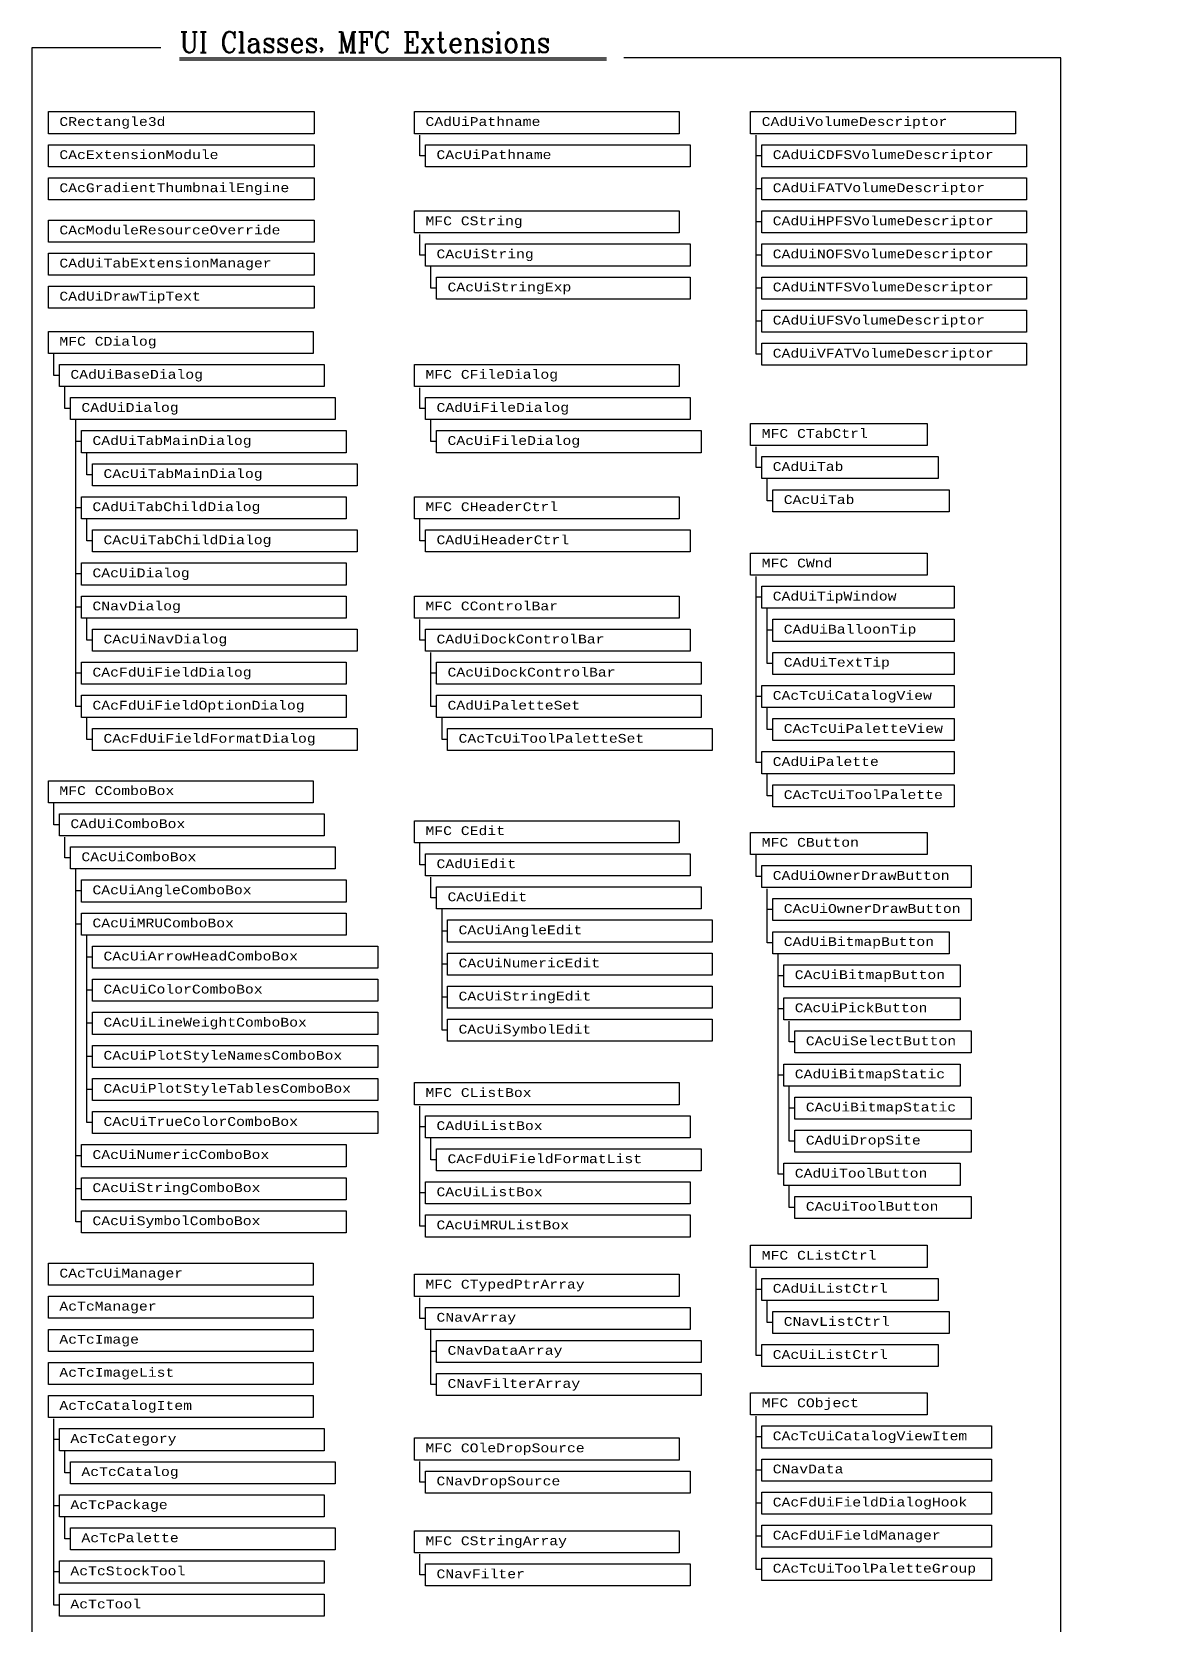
# Model space of a CAD drawing. Extents: x -49 to 153, y -248 to 71.
# Drawn here: x 101.6 to 152.7, y -3.7 to 68.5 of the extents above; entities that cross this region are included whole.
import ezdxf

# ---------------------------------------------------------------- set-up
doc = ezdxf.new("R2010")
doc.units = 0
doc.header["$MEASUREMENT"] = 0
doc.layers.get('0').update_dxf_attribs({"linetype": 'CONTINUOUS'})
doc.styles.add('ROMANC', font='romanc.shx', dxfattribs={"width": 0.9})
doc.styles.get("Standard").update_dxf_attribs({"font": 'TIMES.TTF'})

msp = doc.modelspace()

# ---------------------------------------------------------------- linework, layer by layer
for p, q in [((108.262, 67.326), (127.613, 67.326)), ((108.262, 67.232), (127.613, 67.232)), ((119.158, 62.885), (119.158, 63.822)), ((134.401, 62.885), (134.401, 63.822)), ((119.408, 62.885), (119.158, 62.885)), ((134.651, 62.885), (134.401, 62.885)), ((134.401, 61.385), (134.401, 62.885)), ((134.651, 61.385), (134.401, 61.385)), ((134.401, 59.885), (134.401, 61.385)), ((119.158, 58.385), (119.158, 59.322)), ((134.651, 59.885), (134.401, 59.885)), ((134.401, 58.385), (134.401, 59.885)), ((119.408, 58.385), (119.158, 58.385)), ((119.658, 56.885), (119.658, 57.885)), ((134.651, 58.385), (134.401, 58.385)), ((134.401, 56.885), (134.401, 58.385)), ((119.908, 56.885), (119.658, 56.885)), ((134.651, 56.885), (134.401, 56.885)), ((134.401, 55.385), (134.401, 56.885)), ((134.651, 55.385), (134.401, 55.385)), ((134.401, 53.885), (134.401, 55.385)), ((102.56, 52.925), (102.56, 53.925)), ((134.651, 53.885), (134.401, 53.885)), ((102.81, 52.925), (102.56, 52.925)), ((103.06, 51.425), (103.06, 52.425)), ((119.158, 51.425), (119.158, 52.363)), ((103.31, 51.425), (103.06, 51.425)), ((119.408, 51.425), (119.158, 51.425)), ((103.56, 37.925), (103.56, 50.925)), ((103.56, 49.925), (103.56, 50.863)), ((119.658, 49.925), (119.658, 50.925)), ((103.81, 49.925), (103.56, 49.925)), ((119.908, 49.925), (119.658, 49.925)), ((104.06, 48.425), (104.06, 49.425)), ((134.401, 48.747), (134.401, 49.684)), ((104.31, 48.425), (104.06, 48.425)), ((134.651, 48.747), (134.401, 48.747)), ((134.901, 47.247), (134.901, 48.247)), ((103.81, 46.925), (103.56, 46.925)), ((135.151, 47.247), (134.901, 47.247)), ((104.06, 45.425), (104.06, 46.425)), ((119.158, 45.425), (119.158, 46.425)), ((104.31, 45.425), (104.06, 45.425)), ((119.408, 45.425), (119.158, 45.425)), ((103.81, 43.925), (103.56, 43.925)), ((134.401, 35.372), (134.401, 43.809)), ((134.651, 42.872), (134.401, 42.872)), ((103.81, 42.425), (103.56, 42.425)), ((104.06, 40.925), (104.06, 41.925)), ((134.901, 39.872), (134.901, 42.372)), ((119.158, 40.925), (119.158, 41.863)), ((135.151, 41.372), (134.901, 41.372)), ((104.31, 40.925), (104.06, 40.925)), ((119.408, 40.925), (119.158, 40.925)), ((119.658, 37.925), (119.658, 40.363)), ((135.151, 39.872), (134.901, 39.872)), ((103.81, 39.425), (103.56, 39.425)), ((119.908, 39.425), (119.658, 39.425)), ((134.651, 38.372), (134.401, 38.372)), ((103.81, 37.925), (103.56, 37.925)), ((119.908, 37.925), (119.658, 37.925)), ((134.901, 36.872), (134.901, 37.872)), ((104.06, 36.425), (104.06, 37.425)), ((120.158, 36.425), (120.158, 37.425)), ((135.151, 36.872), (134.901, 36.872)), ((104.31, 36.425), (104.06, 36.425)), ((120.408, 36.425), (120.158, 36.425)), ((134.651, 35.372), (134.401, 35.372)), ((134.901, 33.872), (134.901, 34.872)), ((102.56, 32.555), (102.56, 33.555)), ((135.151, 33.872), (134.901, 33.872)), ((102.81, 32.555), (102.56, 32.555)), ((103.06, 31.055), (103.06, 31.992)), ((103.31, 31.055), (103.06, 31.055)), ((119.158, 30.74), (119.158, 31.74)), ((134.401, 30.21), (134.401, 31.21)), ((103.56, 14.555), (103.56, 30.555)), ((119.408, 30.74), (119.158, 30.74)), ((119.658, 29.24), (119.658, 30.178)), ((134.651, 30.21), (134.401, 30.21)), ((134.901, 27.21), (134.901, 29.648)), ((103.81, 29.555), (103.56, 29.555)), ((119.908, 29.24), (119.658, 29.24)), ((120.158, 23.24), (120.158, 28.74)), ((135.151, 28.71), (134.901, 28.71)), ((103.81, 28.055), (103.56, 28.055)), ((104.06, 19.055), (104.06, 27.555)), ((120.408, 27.74), (120.158, 27.74)), ((135.151, 27.21), (134.901, 27.21)), ((135.401, 16.71), (135.401, 26.71)), ((104.31, 26.555), (104.06, 26.555)), ((120.408, 26.24), (120.158, 26.24)), ((135.651, 25.71), (135.401, 25.71)), ((104.31, 25.055), (104.06, 25.055)), ((120.408, 24.74), (120.158, 24.74)), ((135.651, 24.21), (135.401, 24.21)), ((104.31, 23.555), (104.06, 23.555)), ((120.408, 23.24), (120.158, 23.24)), ((135.901, 22.71), (135.901, 23.648)), ((136.151, 22.71), (135.901, 22.71)), ((104.31, 22.055), (104.06, 22.055)), ((135.651, 21.21), (135.401, 21.21)), ((104.31, 20.555), (104.06, 20.555)), ((135.901, 18.21), (135.901, 20.71)), ((119.158, 14.366), (119.158, 19.804)), ((136.151, 19.71), (135.901, 19.71)), ((104.31, 19.055), (104.06, 19.055)), ((119.408, 18.866), (119.158, 18.866)), ((119.658, 17.366), (119.658, 18.366)), ((136.151, 18.21), (135.901, 18.21)), ((103.81, 17.555), (103.56, 17.555)), ((119.908, 17.366), (119.658, 17.366)), ((135.651, 16.71), (135.401, 16.71)), ((103.81, 16.055), (103.56, 16.055)), ((135.901, 15.21), (135.901, 16.21)), ((119.408, 15.866), (119.158, 15.866)), ((136.151, 15.21), (135.901, 15.21)), ((103.81, 14.555), (103.56, 14.555)), ((119.408, 14.366), (119.158, 14.366)), ((134.401, 11.491), (134.401, 12.429)), ((119.158, 10.178), (119.158, 11.116)), ((134.651, 11.491), (134.401, 11.491)), ((134.401, 8.491), (134.401, 11.491)), ((134.901, 9.991), (134.901, 10.991)), ((119.408, 10.178), (119.158, 10.178)), ((119.658, 7.178), (119.658, 9.678)), ((135.151, 9.991), (134.901, 9.991)), ((119.908, 8.678), (119.658, 8.678)), ((134.651, 8.491), (134.401, 8.491)), ((119.908, 7.178), (119.658, 7.178)), ((102.56, 4.682), (102.56, 5.619)), ((134.401, -1.198), (134.401, 5.74)), ((102.56, -2.818), (102.56, 4.682)), ((102.81, 4.682), (102.56, 4.682)), ((134.651, 4.802), (134.401, 4.802)), ((103.06, 3.182), (103.06, 4.182)), ((119.158, 2.758), (119.158, 3.695)), ((103.31, 3.182), (103.06, 3.182)), ((134.651, 3.302), (134.401, 3.302)), ((119.408, 2.758), (119.158, 2.758)), ((102.81, 1.682), (102.56, 1.682)), ((134.651, 1.802), (134.401, 1.802)), ((103.06, 0.182), (103.06, 1.182)), ((103.31, 0.182), (103.06, 0.182)), ((134.651, 0.302), (134.401, 0.302)), ((119.158, -1.453), (119.158, -0.515)), ((102.81, -1.318), (102.56, -1.318)), ((134.651, -1.198), (134.401, -1.198)), ((119.408, -1.453), (119.158, -1.453)), ((102.81, -2.818), (102.56, -2.818))]:
    msp.add_line(p, q)
at = {"color": 3}
msp.add_lwpolyline([(107.408, 67.781), (101.562, 67.781), (101.562, -4.5), (148.21, -4.5), (148.21, 67.331), (128.396, 67.331)], dxfattribs=at)
for points in [[(102.31, 64.885), (114.365, 64.885), (114.365, 63.885), (102.31, 63.885)], [(118.908, 64.885), (130.908, 64.885), (130.908, 63.885), (118.908, 63.885)], [(134.151, 64.885), (146.151, 64.885), (146.151, 63.885), (134.151, 63.885)], [(102.31, 63.385), (114.365, 63.385), (114.365, 62.385), (102.31, 62.385)], [(119.408, 63.385), (131.408, 63.385), (131.408, 62.385), (119.408, 62.385)], [(134.651, 63.385), (146.651, 63.385), (146.651, 62.385), (134.651, 62.385)], [(102.31, 61.885), (114.365, 61.885), (114.365, 60.885), (102.31, 60.885)], [(134.651, 61.885), (146.651, 61.885), (146.651, 60.885), (134.651, 60.885)], [(102.31, 59.97), (114.365, 59.97), (114.365, 58.97), (102.31, 58.97)], [(118.908, 60.385), (130.908, 60.385), (130.908, 59.385), (118.908, 59.385)], [(134.651, 60.385), (146.651, 60.385), (146.651, 59.385), (134.651, 59.385)], [(119.408, 58.885), (131.408, 58.885), (131.408, 57.885), (119.408, 57.885)], [(134.651, 58.885), (146.651, 58.885), (146.651, 57.885), (134.651, 57.885)], [(102.31, 58.47), (114.365, 58.47), (114.365, 57.47), (102.31, 57.47)], [(119.908, 57.385), (131.408, 57.385), (131.408, 56.385), (119.908, 56.385)], [(134.651, 57.385), (146.651, 57.385), (146.651, 56.385), (134.651, 56.385)], [(102.31, 56.97), (114.365, 56.97), (114.365, 55.97), (102.31, 55.97)], [(134.651, 55.885), (146.651, 55.885), (146.651, 54.885), (134.651, 54.885)], [(102.31, 54.925), (114.31, 54.925), (114.31, 53.925), (102.31, 53.925)], [(134.651, 54.385), (146.651, 54.385), (146.651, 53.385), (134.651, 53.385)], [(102.81, 53.425), (114.81, 53.425), (114.81, 52.425), (102.81, 52.425)], [(118.908, 53.425), (130.908, 53.425), (130.908, 52.425), (118.908, 52.425)], [(103.31, 51.925), (115.31, 51.925), (115.31, 50.925), (103.31, 50.925)], [(119.408, 51.925), (131.408, 51.925), (131.408, 50.925), (119.408, 50.925)], [(134.151, 50.747), (142.151, 50.747), (142.151, 49.747), (134.151, 49.747)], [(103.81, 50.425), (115.81, 50.425), (115.81, 49.425), (103.81, 49.425)], [(119.908, 50.425), (131.908, 50.425), (131.908, 49.425), (119.908, 49.425)], [(134.651, 49.247), (142.651, 49.247), (142.651, 48.247), (134.651, 48.247)], [(104.31, 48.925), (116.31, 48.925), (116.31, 47.925), (104.31, 47.925)], [(135.151, 47.747), (143.151, 47.747), (143.151, 46.747), (135.151, 46.747)], [(103.81, 47.425), (115.81, 47.425), (115.81, 46.425), (103.81, 46.425)], [(118.908, 47.425), (130.908, 47.425), (130.908, 46.425), (118.908, 46.425)], [(104.31, 45.925), (116.31, 45.925), (116.31, 44.925), (104.31, 44.925)], [(119.408, 45.925), (131.408, 45.925), (131.408, 44.925), (119.408, 44.925)], [(134.151, 44.872), (142.151, 44.872), (142.151, 43.872), (134.151, 43.872)], [(103.81, 44.425), (115.81, 44.425), (115.81, 43.425), (103.81, 43.425)], [(134.651, 43.372), (143.378, 43.372), (143.378, 42.372), (134.651, 42.372)], [(103.81, 42.925), (115.81, 42.925), (115.81, 41.925), (103.81, 41.925)], [(118.908, 42.925), (130.908, 42.925), (130.908, 41.925), (118.908, 41.925)], [(135.151, 41.872), (143.378, 41.872), (143.378, 40.872), (135.151, 40.872)], [(104.31, 41.425), (116.31, 41.425), (116.31, 40.425), (104.31, 40.425)], [(119.408, 41.425), (131.408, 41.425), (131.408, 40.425), (119.408, 40.425)], [(103.81, 39.925), (115.81, 39.925), (115.81, 38.925), (103.81, 38.925)], [(119.908, 39.925), (131.908, 39.925), (131.908, 38.925), (119.908, 38.925)], [(135.151, 40.372), (143.378, 40.372), (143.378, 39.372), (135.151, 39.372)], [(103.81, 38.425), (115.81, 38.425), (115.81, 37.425), (103.81, 37.425)], [(119.908, 38.425), (131.908, 38.425), (131.908, 37.425), (119.908, 37.425)], [(134.651, 38.872), (143.378, 38.872), (143.378, 37.872), (134.651, 37.872)], [(104.31, 36.925), (116.31, 36.925), (116.31, 35.925), (104.31, 35.925)], [(120.408, 36.925), (132.408, 36.925), (132.408, 35.925), (120.408, 35.925)], [(135.151, 37.372), (143.378, 37.372), (143.378, 36.372), (135.151, 36.372)], [(134.651, 35.872), (143.378, 35.872), (143.378, 34.872), (134.651, 34.872)], [(102.31, 34.555), (114.31, 34.555), (114.31, 33.555), (102.31, 33.555)], [(135.151, 34.372), (143.378, 34.372), (143.378, 33.372), (135.151, 33.372)], [(102.81, 33.055), (114.81, 33.055), (114.81, 32.055), (102.81, 32.055)], [(118.908, 32.74), (130.908, 32.74), (130.908, 31.74), (118.908, 31.74)], [(134.151, 32.21), (142.151, 32.21), (142.151, 31.21), (134.151, 31.21)], [(103.31, 31.555), (115.31, 31.555), (115.31, 30.555), (103.31, 30.555)], [(119.408, 31.24), (131.408, 31.24), (131.408, 30.24), (119.408, 30.24)], [(134.651, 30.71), (144.151, 30.71), (144.151, 29.71), (134.651, 29.71)], [(103.81, 30.055), (115.81, 30.055), (115.81, 29.055), (103.81, 29.055)], [(119.908, 29.74), (131.908, 29.74), (131.908, 28.74), (119.908, 28.74)], [(135.151, 29.21), (144.151, 29.21), (144.151, 28.21), (135.151, 28.21)], [(103.81, 28.555), (115.81, 28.555), (115.81, 27.555), (103.81, 27.555)], [(120.408, 28.24), (132.408, 28.24), (132.408, 27.24), (120.408, 27.24)], [(135.151, 27.71), (143.151, 27.71), (143.151, 26.71), (135.151, 26.71)], [(104.31, 27.055), (117.251, 27.055), (117.251, 26.055), (104.31, 26.055)], [(120.408, 26.74), (132.408, 26.74), (132.408, 25.74), (120.408, 25.74)], [(135.651, 26.21), (143.651, 26.21), (143.651, 25.21), (135.651, 25.21)], [(104.31, 25.555), (117.251, 25.555), (117.251, 24.555), (104.31, 24.555)], [(120.408, 25.24), (132.408, 25.24), (132.408, 24.24), (120.408, 24.24)], [(135.651, 24.71), (143.651, 24.71), (143.651, 23.71), (135.651, 23.71)], [(104.31, 24.055), (117.251, 24.055), (117.251, 23.055), (104.31, 23.055)], [(120.408, 23.74), (132.408, 23.74), (132.408, 22.74), (120.408, 22.74)], [(136.151, 23.21), (144.151, 23.21), (144.151, 22.21), (136.151, 22.21)], [(104.31, 22.555), (117.251, 22.555), (117.251, 21.555), (104.31, 21.555)], [(135.651, 21.71), (143.651, 21.71), (143.651, 20.71), (135.651, 20.71)], [(104.31, 21.055), (117.251, 21.055), (117.251, 20.055), (104.31, 20.055)], [(118.908, 20.866), (130.908, 20.866), (130.908, 19.866), (118.908, 19.866)], [(104.31, 19.555), (117.251, 19.555), (117.251, 18.555), (104.31, 18.555)], [(136.151, 20.21), (144.151, 20.21), (144.151, 19.21), (136.151, 19.21)], [(119.408, 19.366), (131.408, 19.366), (131.408, 18.366), (119.408, 18.366)], [(103.81, 18.055), (115.81, 18.055), (115.81, 17.055), (103.81, 17.055)], [(136.151, 18.71), (144.151, 18.71), (144.151, 17.71), (136.151, 17.71)], [(119.908, 17.866), (131.908, 17.866), (131.908, 16.866), (119.908, 16.866)], [(135.651, 17.21), (143.651, 17.21), (143.651, 16.21), (135.651, 16.21)], [(103.81, 16.555), (115.81, 16.555), (115.81, 15.555), (103.81, 15.555)], [(119.408, 16.366), (131.408, 16.366), (131.408, 15.366), (119.408, 15.366)], [(136.151, 15.71), (144.151, 15.71), (144.151, 14.71), (136.151, 14.71)], [(103.81, 15.055), (115.81, 15.055), (115.81, 14.055), (103.81, 14.055)], [(119.408, 14.866), (131.408, 14.866), (131.408, 13.866), (119.408, 13.866)], [(134.151, 13.491), (142.151, 13.491), (142.151, 12.491), (134.151, 12.491)], [(102.31, 12.682), (114.31, 12.682), (114.31, 11.682), (102.31, 11.682)], [(118.908, 12.178), (130.908, 12.178), (130.908, 11.178), (118.908, 11.178)], [(134.651, 11.991), (142.651, 11.991), (142.651, 10.991), (134.651, 10.991)], [(102.31, 11.182), (114.31, 11.182), (114.31, 10.182), (102.31, 10.182)], [(119.408, 10.678), (131.408, 10.678), (131.408, 9.678), (119.408, 9.678)], [(135.151, 10.491), (143.151, 10.491), (143.151, 9.491), (135.151, 9.491)], [(102.31, 9.682), (114.31, 9.682), (114.31, 8.682), (102.31, 8.682)], [(119.908, 9.178), (131.908, 9.178), (131.908, 8.178), (119.908, 8.178)], [(134.651, 8.991), (142.651, 8.991), (142.651, 7.991), (134.651, 7.991)], [(102.31, 8.182), (114.31, 8.182), (114.31, 7.182), (102.31, 7.182)], [(119.908, 7.678), (131.908, 7.678), (131.908, 6.678), (119.908, 6.678)], [(102.31, 6.682), (114.31, 6.682), (114.31, 5.682), (102.31, 5.682)], [(134.151, 6.802), (142.151, 6.802), (142.151, 5.802), (134.151, 5.802)], [(102.81, 5.182), (114.81, 5.182), (114.81, 4.182), (102.81, 4.182)], [(134.651, 5.302), (145.064, 5.302), (145.064, 4.302), (134.651, 4.302)], [(118.908, 4.758), (130.908, 4.758), (130.908, 3.758), (118.908, 3.758)], [(103.31, 3.682), (115.31, 3.682), (115.31, 2.682), (103.31, 2.682)], [(134.651, 3.802), (145.064, 3.802), (145.064, 2.802), (134.651, 2.802)], [(119.408, 3.258), (131.408, 3.258), (131.408, 2.258), (119.408, 2.258)], [(102.81, 2.182), (114.81, 2.182), (114.81, 1.182), (102.81, 1.182)], [(134.651, 2.302), (145.064, 2.302), (145.064, 1.302), (134.651, 1.302)], [(134.651, 0.802), (145.064, 0.802), (145.064, -0.198), (134.651, -0.198)], [(103.31, 0.682), (115.31, 0.682), (115.31, -0.318), (103.31, -0.318)], [(118.908, 0.547), (130.908, 0.547), (130.908, -0.453), (118.908, -0.453)], [(134.651, -0.698), (145.064, -0.698), (145.064, -1.698), (134.651, -1.698)], [(102.81, -0.818), (114.81, -0.818), (114.81, -1.818), (102.81, -1.818)], [(119.408, -0.953), (131.408, -0.953), (131.408, -1.953), (119.408, -1.953)], [(102.81, -2.318), (114.81, -2.318), (114.81, -3.318), (102.81, -3.318)]]:
    msp.add_lwpolyline(points, close=True)

# ---------------------------------------------------------------- texts
at = {"style": 'ROMANC', "width": 0.9}
msp.add_text('UI Classes, MFC Extensions', height=0.94115, dxfattribs=at).set_placement((108.262, 67.561))
at = {"char_height": 0.4, "attachment_point": 1}
for s, insert in [('{\\fCourier New|b0|i0|c0|p49;CRectangle3d}', (102.81, 64.635)), ('{\\fCourier New|b0|i0|c0|p49;CAdUiPathname}', (119.408, 64.635)), ('{\\fCourier New|b0|i0|c0|p49;CAdUiVolumeDescriptor}', (134.651, 64.635)), ('{\\fCourier New|b0|i0|c0|p49;CAcExtensionModule}', (102.81, 63.135)), ('{\\fCourier New|b0|i0|c0|p49;CAcUiPathname}', (119.908, 63.135)), ('{\\fCourier New|b0|i0|c0|p49;CAdUiCDFSVolumeDescriptor}', (135.151, 63.135)), ('{\\fCourier New|b0|i0|c0|p49;CAcGradientThumbnailEngine}', (102.81, 61.635)), ('{\\fCourier New|b0|i0|c0|p49;CAdUiFATVolumeDescriptor}', (135.151, 61.635)), ('{\\fCourier New|b0|i0|c0|p49;MFC CString}', (119.408, 60.135)), ('{\\fCourier New|b0|i0|c0|p49;CAdUiHPFSVolumeDescriptor}', (135.151, 60.135)), ('{\\fCourier New|b0|i0|c0|p49;CAcModuleResourceOverride}', (102.81, 59.72)), ('{\\fCourier New|b0|i0|c0|p49;CAcUiString}', (119.908, 58.635)), ('{\\fCourier New|b0|i0|c0|p49;CAdUiNOFSVolumeDescriptor}', (135.151, 58.635)), ('\\fCourier New|b0|i0|c0|p49;CAdUiTabExtensionManager', (102.81, 58.22)), ('{\\fCourier New|b0|i0|c0|p49;CAcUiStringExp}', (120.408, 57.135)), ('{\\fCourier New|b0|i0|c0|p49;CAdUiNTFSVolumeDescriptor}', (135.151, 57.135)), ('\\fCourier New|b0|i0|c0|p49;CAdUiDrawTipText', (102.81, 56.72)), ('{\\fCourier New|b0|i0|c0|p49;CAdUiUFSVolumeDescriptor}', (135.151, 55.635)), ('\\fCourier New|b0|i0|c0|p49;MFC CDialog', (102.81, 54.675)), ('{\\fCourier New|b0|i0|c0|p49;CAdUiVFATVolumeDescriptor}', (135.151, 54.135)), ('\\fCourier New|b0|i0|c0|p49;CAdUiBaseDialog', (103.31, 53.175)), ('\\fCourier New|b0|i0|c0|p49;MFC CFileDialog', (119.408, 53.175)), ('\\fCourier New|b0|i0|c0|p49;CAdUiDialog', (103.81, 51.675)), ('\\fCourier New|b0|i0|c0|p49;CAdUiFileDialog', (119.908, 51.675)), ('\\fCourier New|b0|i0|c0|p49;MFC CTabCtrl', (134.651, 50.497)), ('\\fArial|b0|i0|c0|p34;', (152.171, 51.122)), ('\\fCourier New|b0|i0|c0|p49;CAdUiTabMainDialog', (104.31, 50.175)), ('\\fCourier New|b0|i0|c0|p49;CAcUiFileDialog', (120.408, 50.175)), ('\\fCourier New|b0|i0|c0|p49;CAcUiTabMainDialog', (104.81, 48.675)), ('\\fCourier New|b0|i0|c0|p49;CAdUiTab', (135.151, 48.997)), ('\\fCourier New|b0|i0|c0|p49;CAdUiTabChildDialog', (104.31, 47.175)), ('\\fCourier New|b0|i0|c0|p49;MFC CHeaderCtrl', (119.408, 47.175)), ('\\fCourier New|b0|i0|c0|p49;CAcUiTab', (135.651, 47.497)), ('\\fCourier New|b0|i0|c0|p49;CAcUiTabChildDialog', (104.81, 45.675)), ('\\fCourier New|b0|i0|c0|p49;CAdUiHeaderCtrl', (119.908, 45.675)), ('\\fArial|b0|i0|c0|p34;', (152.671, 45.122)), ('\\fCourier New|b0|i0|c0|p49;CAcUiDialog', (104.31, 44.175)), ('\\fCourier New|b0|i0|c0|p49;MFC CWnd', (134.651, 44.622)), ('{\\fCourier New|b0|i0|c0|p49;CNavDialog}', (104.31, 42.675)), ('\\fCourier New|b0|i0|c0|p49;MFC CControlBar', (119.408, 42.675)), ('\\fCourier New|b0|i0|c0|p49;CAdUiTipWindow', (135.151, 43.122)), ('{\\fCourier New|b0|i0|c0|p49;CAcUiNavDialog}', (104.81, 41.175)), ('\\fCourier New|b0|i0|c0|p49;CAdUiDockControlBar', (119.908, 41.175)), ('{\\fCourier New|b0|i0|c0|p49;CAdUiBalloonTip}', (135.651, 41.622)), ('{\\fCourier New|b0|i0|c0|p49;CAcFdUiFieldDialog}', (104.31, 39.675)), ('\\fCourier New|b0|i0|c0|p49;CAcUiDockControlBar', (120.408, 39.675)), ('\\fCourier New|b0|i0|c0|p49;CAdUiTextTip', (135.651, 40.122)), ('\\fArial|b0|i0|c0|p34;', (152.671, 39.122)), ('{\\fCourier New|b0|i0|c0|p49;CAcTcUiCatalogView}', (135.151, 38.622)), ('{\\fCourier New|b0|i0|c0|p49;CAcFdUiFieldOptionDialog}', (104.31, 38.175)), ('{\\fCourier New|b0|i0|c0|p49;CAdUiPaletteSet}', (120.408, 38.175)), ('{\\fCourier New|b0|i0|c0|p49;CAcTcUiPaletteView}', (135.651, 37.122)), ('{\\fCourier New|b0|i0|c0|p49;CAcFdUiFieldFormatDialog}', (104.81, 36.675)), ('{\\fCourier New|b0|i0|c0|p49;CAcTcUiToolPaletteSet}', (120.908, 36.675)), ('{\\fCourier New|b0|i0|c0|p49;CAdUiPalette}', (135.151, 35.622)), ('\\fCourier New|b0|i0|c0|p49;MFC CComboBox', (102.81, 34.305)), ('{\\fCourier New|b0|i0|c0|p49;CAcTcUiToolPalette}', (135.651, 34.122)), ('\\fCourier New|b0|i0|c0|p49;CAdUiComboBox', (103.31, 32.805)), ('\\fCourier New|b0|i0|c0|p49;MFC CEdit', (119.408, 32.49)), ('\\fCourier New|b0|i0|c0|p49;MFC CButton', (134.651, 31.96)), ('\\fCourier New|b0|i0|c0|p49;CAcUiComboBox', (103.81, 31.305)), ('\\fCourier New|b0|i0|c0|p49;CAdUiEdit', (119.908, 30.99)), ('\\fCourier New|b0|i0|c0|p49;CAdUiOwnerDrawButton', (135.151, 30.46)), ('\\fCourier New|b0|i0|c0|p49;CAcUiAngleComboBox', (104.31, 29.805)), ('\\fCourier New|b0|i0|c0|p49;CAcUiEdit', (120.408, 29.49)), ('{\\fCourier New|b0|i0|c0|p49;CAcUiOwnerDrawButton}', (135.651, 28.96)), ('\\fCourier New|b0|i0|c0|p49;CAcUiMRUComboBox', (104.31, 28.305)), ('\\fCourier New|b0|i0|c0|p49;CAcUiAngleEdit', (120.908, 27.99)), ('\\fCourier New|b0|i0|c0|p49;CAdUiBitmapButton', (135.651, 27.46)), ('\\fCourier New|b0|i0|c0|p49;CAcUiArrowHeadComboBox', (104.81, 26.805)), ('\\fCourier New|b0|i0|c0|p49;CAcUiNumericEdit', (120.908, 26.49)), ('{\\fCourier New|b0|i0|c0|p49;CAcUiBitmapButton}', (136.151, 25.96)), ('\\fCourier New|b0|i0|c0|p49;CAcUiColorComboBox', (104.81, 25.305)), ('\\fArial|b0|i0|c0|p34;', (152.171, 25.622)), ('\\fCourier New|b0|i0|c0|p49;CAcUiStringEdit', (120.908, 24.99)), ('\\fCourier New|b0|i0|c0|p49;CAcUiLineWeightComboBox', (104.81, 23.805)), ('\\fCourier New|b0|i0|c0|p49;CAcUiPickButton', (136.151, 24.46)), ('\\fCourier New|b0|i0|c0|p49;CAcUiSymbolEdit', (120.908, 23.49)), ('\\fCourier New|b0|i0|c0|p49;CAcUiSelectButton', (136.651, 22.96)), ('\\fCourier New|b0|i0|c0|p49;CAcUiPlotStyleNamesComboBox', (104.81, 22.305)), ('\\fCourier New|b0|i0|c0|p49;CAdUiBitmapStatic', (136.151, 21.46)), ('\\fCourier New|b0|i0|c0|p49;CAcUiPlotStyleTablesComboBox', (104.81, 20.805)), ('\\fCourier New|b0|i0|c0|p49;MFC CListBox', (119.408, 20.616)), ('{\\fCourier New|b0|i0|c0|p49;CAcUiBitmapStatic}', (136.651, 19.96)), ('{\\fCourier New|b0|i0|c0|p49;CAcUiTrueColorComboBox}', (104.81, 19.305)), ('\\fCourier New|b0|i0|c0|p49;CAdUiListBox', (119.908, 19.116)), ('\\fCourier New|b0|i0|c0|p49;CAdUiDropSite', (136.651, 18.46)), ('\\fCourier New|b0|i0|c0|p49;CAcUiNumericComboBox', (104.31, 17.805)), ('{\\fCourier New|b0|i0|c0|p49;CAcFdUiFieldFormatList}', (120.408, 17.616)), ('\\fCourier New|b0|i0|c0|p49;CAdUiToolButton', (136.151, 16.96)), ('\\fCourier New|b0|i0|c0|p49;CAcUiStringComboBox', (104.31, 16.305)), ('\\fCourier New|b0|i0|c0|p49;CAcUiListBox', (119.908, 16.116)), ('{\\fCourier New|b0|i0|c0|p49;CAcUiToolButton}', (136.651, 15.46)), ('\\fCourier New|b0|i0|c0|p49;CAcUiSymbolComboBox', (104.31, 14.805)), ('\\fCourier New|b0|i0|c0|p49;CAcUiMRUListBox', (119.908, 14.616)), ('\\fCourier New|b0|i0|c0|p49;MFC CListCtrl', (134.651, 13.241)), ('{\\fCourier New|b0|i0|c0|p49;CAcTcUiManager}', (102.81, 12.432)), ('{\\fCourier New|b0|i0|c0|p49;MFC CTypedPtrArray}', (119.408, 11.928)), ('\\fCourier New|b0|i0|c0|p49;CAdUiListCtrl', (135.151, 11.741)), ('{\\fCourier New|b0|i0|c0|p49;AcTcManager}', (102.81, 10.932)), ('{\\fCourier New|b0|i0|c0|p49;CNavArray}', (119.908, 10.428)), ('{\\fCourier New|b0|i0|c0|p49;CNavListCtrl}', (135.651, 10.241)), ('{\\fCourier New|b0|i0|c0|p49;AcTcImage}', (102.81, 9.432)), ('{\\fCourier New|b0|i0|c0|p49;CNavDataArray}', (120.408, 8.928)), ('{\\fCourier New|b0|i0|c0|p49;CAcUiListCtrl}', (135.151, 8.741)), ('{\\fCourier New|b0|i0|c0|p49;AcTcImageList}', (102.81, 7.932)), ('{\\fCourier New|b0|i0|c0|p49;CNavFilterArray}', (120.408, 7.428)), ('{\\fCourier New|b0|i0|c0|p49;MFC CObject}', (134.651, 6.552)), ('{\\fCourier New|b0|i0|c0|p49;AcTcCatalogItem}', (102.81, 6.432)), ('{\\fCourier New|b0|i0|c0|p49;CAcTcUiCatalogViewItem}', (135.151, 5.052)), ('{\\fCourier New|b0|i0|c0|p49;AcTcCategory}', (103.31, 4.932)), ('{\\fCourier New|b0|i0|c0|p49;MFC COleDropSource}', (119.408, 4.508)), ('\\fArial|b0|i0|c0|p34;', (152.171, 4.622)), ('{\\fCourier New|b0|i0|c0|p49;AcTcCatalog}', (103.81, 3.432)), ('{\\fCourier New|b0|i0|c0|p49;CNavDropSource}', (119.908, 3.008)), ('{\\fCourier New|b0|i0|c0|p49;CNavData}', (135.151, 3.552)), ('{\\fCourier New|b0|i0|c0|p49;AcTcPackage}', (103.31, 1.932)), ('{\\fCourier New|b0|i0|c0|p49;CAcFdUiFieldDialogHook}', (135.151, 2.052)), ('{\\fCourier New|b0|i0|c0|p49;AcTcPalette}', (103.81, 0.432)), ('{\\fCourier New|b0|i0|c0|p49;MFC CStringArray}', (119.408, 0.297)), ('{\\fCourier New|b0|i0|c0|p49;CAcFdUiFieldManager}', (135.151, 0.552)), ('{\\fCourier New|b0|i0|c0|p49;AcTcStockTool}', (103.31, -1.068)), ('{\\fCourier New|b0|i0|c0|p49;CNavFilter}', (119.908, -1.203)), ('{\\fCourier New|b0|i0|c0|p49;CAcTcUiToolPaletteGroup}', (135.151, -0.948)), ('{\\fCourier New|b0|i0|c0|p49;AcTcTool}', (103.31, -2.568))]:
    msp.add_mtext(s, dxfattribs=dict(at, insert=insert))

doc.saveas('drawing.dxf')
